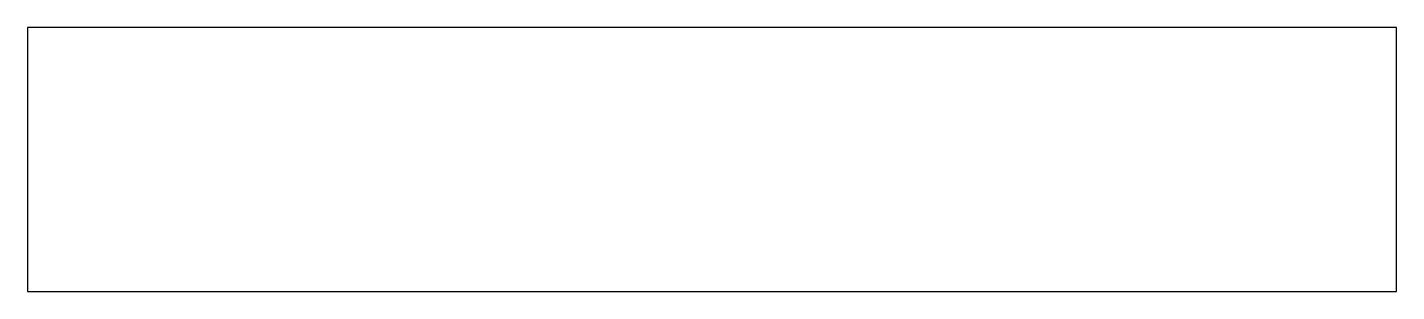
# Model space of a CAD drawing. Header units: metres. Extents: x -18.5 to 13.8, y -1.1 to 46.5.
# Drawn here: x -18.55 to 13.75, y 40.28 to 46.5 of the extents above.
import ezdxf

# ---------------------------------------------------------------- set-up
doc = ezdxf.new("R2010")
doc.units = ezdxf.units.M

msp = doc.modelspace()

# ---------------------------------------------------------------- linework, layer by layer
for p, q in [((-16.974, 46.5), (-18.55, 46.5)), ((-18.55, 46.5), (-18.55, 46.19)), ((-18.55, 46.19), (-18.55, 45.778)), ((-12.818, 46.5), (-16.974, 46.5)), ((-12.653, 46.5), (-12.818, 46.5)), ((-12.42, 46.5), (-12.653, 46.5)), ((-12.127, 46.5), (-12.42, 46.5)), ((-11.795, 46.5), (-12.127, 46.5)), ((-11.452, 46.5), (-11.795, 46.5)), ((-11.13, 46.5), (-11.452, 46.5)), ((-10.861, 46.5), (-11.13, 46.5)), ((-10.671, 46.5), (-10.861, 46.5)), ((-10.573, 46.5), (-10.671, 46.5)), ((-3.446, 46.5), (-10.573, 46.5)), ((10.135, 46.5), (-3.446, 46.5)), ((10.271, 46.5), (10.135, 46.5)), ((10.135, 46.5), (10.135, 46.5)), ((10.486, 46.5), (10.271, 46.5)), ((10.763, 46.5), (10.486, 46.5)), ((11.077, 46.5), (10.763, 46.5)), ((11.395, 46.5), (11.077, 46.5)), ((11.689, 46.5), (11.395, 46.5)), ((11.935, 46.5), (11.689, 46.5)), ((12.118, 46.5), (11.935, 46.5)), ((13.75, 46.5), (12.118, 46.5)), ((13.75, 42.327), (13.75, 46.5)), ((-18.55, 45.778), (-18.55, 45.74)), ((-18.55, 45.74), (-18.55, 45.661)), ((-18.55, 45.661), (-18.55, 45.544)), ((-18.55, 45.544), (-18.55, 45.393)), ((-18.55, 45.393), (-18.55, 41.826)), ((13.75, 40.276), (13.75, 42.327)), ((-18.55, 41.826), (-18.55, 41.787)), ((-18.55, 41.787), (-18.55, 41.739)), ((-18.55, 41.739), (-18.55, 40.276)), ((-18.55, 40.276), (-15.363, 40.276)), ((-15.363, 40.276), (-13.91, 40.276)), ((-13.91, 40.276), (3.607, 40.276)), ((3.607, 40.276), (11.307, 40.276)), ((11.307, 40.276), (12.76, 40.276)), ((12.76, 40.276), (13.75, 40.276))]:
    msp.add_line(p, q)

doc.saveas('drawing.dxf')
